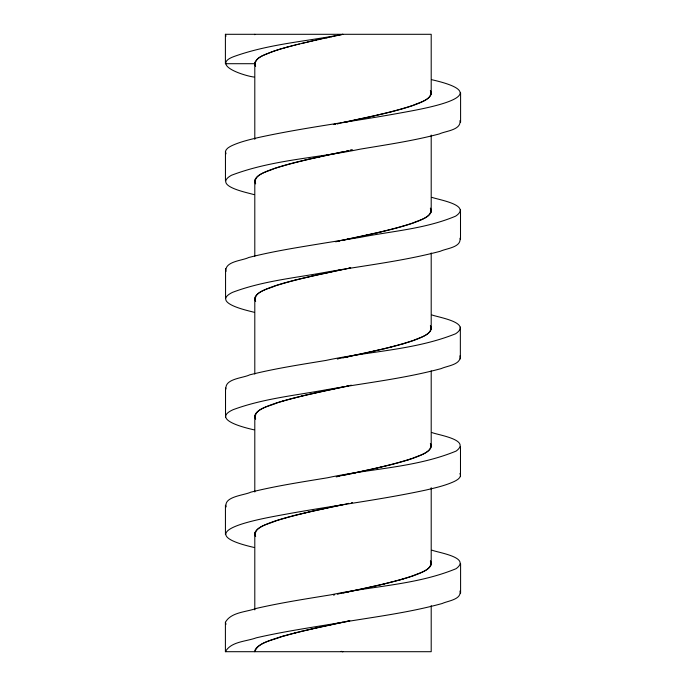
<?xml version="1.0" encoding="UTF-8"?>
<svg xmlns="http://www.w3.org/2000/svg" width="686" height="686" viewBox="0 0 686 686"><rect width="100%" height="100%" fill="white"/><g stroke="black" fill="none" stroke-linecap="round" stroke-linejoin="round"><path stroke-width="1.03" d="M255.552 66.148C252.688 58.07 264.564 55.197 269.932 52.573M431.202 605.609L431.202 651.7L225.402 651.7L225.402 622.296C231.053 612.023 246.283 612.161 256.298 608.413C280.994 602.737 306.05 598.878 331.046 594.805C372.455 585.998 416.608 584.995 456.139 568.668C471.591 557.349 437.848 552.65 431.974 550.163M225.402 651.7C231.053 641.427 246.283 641.564 256.298 637.817C281.552 632.012 307.191 628.093 332.753 623.934C369.265 617.546 406.352 613.361 442.178 603.517C447.812 600.842 461.729 599.607 459.989 590.998M255.646 66.148A92.267 19.019 1.4 0 1 255.201 65.333A92.267 19.105 0.9 0 1 254.918 64.518A92.087 19.105 0.4 0 1 254.806 63.704C256.993 55.952 266.794 54.245 273.32 51.347M431.974 79.765C500.729 95.405 424.866 108.482 401.799 112.701C354.173 121.499 305.982 127.15 258.648 137.474C249.593 139.635 240.409 141.728 231.919 145.638C229.013 147.027 223.739 149.874 226.011 153.81M459.989 120.59C461.309 130.143 445.677 130.923 439.332 133.933C413.289 140.836 386.578 144.729 360.047 149.179C317.404 158.054 272.393 159.615 231.371 175.307C212.206 186.12 247.552 192.534 254.026 194.635M226.191 506.877C223.43 496.484 244.602 495.275 250.75 492.179C276.089 485.902 301.926 481.992 327.651 477.748C370.114 468.521 415.536 467.818 456.139 451.071C471.591 439.752 437.848 435.044 431.974 432.557M254.026 547.437C182.519 531.033 267.051 517.776 288.703 513.685C334.451 505.419 380.687 499.811 426.152 490.001C435.61 487.763 445.205 485.628 454.081 481.563C456.987 480.174 462.261 477.327 459.989 473.391M270.207 52.47L274.52 50.936M273.62 51.244L275.746 50.532M274.82 50.841L277.007 50.121M276.055 50.43L278.627 49.615M277.324 50.018L279.622 49.306M278.953 49.512L280.977 48.895M279.957 49.203L282.358 48.492M281.663 48.697L284.124 47.977M282.709 48.389L285.573 47.574M284.484 47.874L286.679 47.265M285.942 47.471L288.171 46.854M287.048 47.163L290.075 46.348M288.549 46.751L291.233 46.039M290.847 46.142L296.018 44.813M292.022 45.833L292.802 45.628M293.205 45.533L294.397 45.225M295.203 45.019L308.357 41.855M296.832 44.607L297.655 44.41M298.487 44.204L299.319 43.998M301.42 43.484L302.697 43.184M303.564 42.978L306.162 42.361M307.474 42.06L309.249 41.649M308.803 41.752L311.032 41.246M311.933 41.04L314.651 40.423M310.587 41.34L312.833 40.834M313.742 40.628L316.478 40.02M316.023 40.122L318.321 39.608M317.858 39.711L321.099 38.999M320.173 39.196L323.912 38.382M323.44 38.485L331.484 36.752M325.79 37.979L327.685 37.567M339.15 35.115L331.012 36.855M333.396 124.543L335.317 124.132M337.229 123.729L339.15 123.317M346.85 151.083L348.771 150.671M350.683 150.268L352.604 149.857M335.317 241.729L337.229 241.326M348.771 268.277L350.683 267.866M348.771 385.875C324.65 391.14 300.305 395.702 276.69 403.025C269.812 406.395 253.168 408.419 255.552 418.949M337.229 476.521C362.577 470.896 388.276 466.334 412.972 458.154C418.966 455.221 433.209 452.649 430.448 443.448M348.771 621.079C325.979 626.009 303.032 630.451 280.634 637.002C272.008 640.707 258.519 641.796 254.798 651.7A91.65 19.019 -0.2 0 1 254.858 650.885A92.593 19.191 -0.7 0 1 255.081 650.071A92.79 19.165 -1.2 0 1 255.466 649.248A92.258 18.951 -1.8 0 1 256.032 648.433A91.813 18.719 -2.3 0 1 256.753 647.618A91.933 18.573 -2.8 0 1 257.636 646.795A92.027 18.385 -3.3 0 1 258.682 645.98A92.096 18.145 -3.8 0 1 259.891 645.166A92.267 17.896 -4.3 0 1 261.263 644.351A92.413 17.613 -4.8 0 1 262.789 643.528A92.353 17.253 -5.3 0 1 264.462 642.713A92.07 16.824 -5.8 0 1 266.288 641.899A92.01 16.404 -6.2 0 1 268.26 641.084A92.207 15.992 -6.6 0 1 270.37 640.261A92.233 15.521 -7.1 0 1 272.625 639.446A92.096 14.998 -7.5 0 1 275.017 638.632A92.113 14.466 -7.9 0 1 277.53 637.817M338.189 35.32L343 34.3C306.616 41.392 268.723 43.938 233.634 56.655C210.37 65.427 245.417 76.086 254.026 77.038M340.436 123.043C364.72 117.666 389.322 113.216 412.972 105.352C418.966 102.42 433.209 99.847 430.448 90.646M345.564 151.357C321.674 156.605 297.518 161.073 274.211 168.645C267.934 171.714 252.902 174.107 255.552 183.754M339.15 240.915C363.863 235.444 388.902 230.942 412.972 222.95C418.966 220.026 433.209 217.445 430.448 208.252M346.85 268.68C322.943 273.911 298.796 278.422 275.438 285.83C268.869 289.055 253.023 291.267 255.552 301.351M339.15 358.521C364.249 352.913 389.734 348.445 414.13 340.145C419.858 337.349 433.295 334.614 430.448 325.85M346.85 503.884C322.935 509.106 298.796 513.625 275.438 521.034C268.869 524.25 253.023 526.462 255.552 536.546M339.15 593.716C363.863 588.236 388.902 583.743 412.972 575.751C418.966 572.827 433.209 570.246 430.448 561.054M254.798 63.704L225.402 63.704L225.402 34.3L431.202 34.3L431.202 94.325M341.079 651.391L343 651.7L341.559 651.391M431.974 197.362C437.985 199.712 472.371 204.985 455.658 216.141C425.431 228.875 391.955 231.105 360.047 237.382L325.953 242.818C300.091 247.114 274.1 251.016 248.666 257.524C242.364 260.714 224.399 261.357 226.011 271.407M431.974 314.96C437.985 317.309 472.371 322.583 455.658 333.748C414.541 350.254 368.845 351.181 325.953 360.424C300.442 364.643 274.803 368.528 249.704 374.848C243.144 378.158 224.562 378.655 226.011 389.005M254.026 312.241C246.849 310.346 210.971 302.792 232.494 292.365C262.404 281.028 294.68 277.984 325.953 272.222C364.086 265.533 402.802 261.186 440.301 251.265C446.397 248.366 461.464 247.423 459.989 238.196M254.026 429.839C246.411 428.038 210.422 419.909 233.086 409.696C262.884 398.669 294.869 395.505 325.953 389.82C364.403 383.037 403.471 378.758 441.252 368.588C447.109 365.801 461.601 364.712 459.989 355.794M226.028 624.243L225.402 622.296M226.011 36.204L225.402 34.3M254.823 34.712L254.798 34.3A92.087 19.114 0.2 0 0 254.798 34.574M460.589 92.859L460.589 122.254M460.589 563.755L460.589 593.15M460.503 209.933L460.503 239.328M460.486 446.715L460.486 476.118M460.349 327.076L460.349 358.924M431.202 135.056L431.202 212.231M431.202 252.963L431.202 329.066M431.202 370.869L431.202 446.972M431.202 487.703L431.202 564.878M254.798 62.169L254.798 139.344M254.798 180.075L254.798 256.178M254.798 297.981L254.798 374.084M254.798 415.888L254.798 491.991M254.798 532.722L254.798 609.897M225.557 268.526L225.557 297.921M225.523 387.967L225.523 417.362M225.454 151.34L225.454 180.735M225.437 505.188L225.437 534.591M277.513 637.817A92.284 13.934 -8.3 0 1 280.171 636.994A92.276 13.343 -8.7 0 1 282.932 636.179M282.915 636.188A92.087 12.708 -9 0 1 285.813 635.365A92.078 12.074 -9.3 0 1 288.789 634.55A92.258 11.439 -9.7 0 1 291.876 633.727A92.258 10.753 -10 0 1 295.066 632.912M295.031 632.921A92.087 10.033 -10.2 0 1 298.341 632.098A92.087 9.321 -10.5 0 1 301.703 631.274M301.651 631.292A92.267 8.601 -10.7 0 1 305.141 630.46M305.09 630.477A92.267 7.838 -11 0 1 308.657 629.645M308.597 629.654A92.087 7.057 -11.2 0 1 312.241 628.822M312.164 628.839A92.087 6.277 -11.3 0 1 315.877 628.007M315.792 628.024A92.267 5.497 -11.5 0 1 319.573 627.193M319.47 627.21A92.267 4.691 -11.6 0 1 323.312 626.369M323.192 626.395A92.087 3.867 -11.7 0 1 327.093 625.555M326.939 625.589A92.087 3.044 -11.8 0 1 330.918 624.732M330.695 624.775A92.267 2.221 -11.9 0 1 334.768 623.908M334.434 623.977A92.267 1.389 -12 0 1 338.695 623.068M337.846 623.257A92.087 0.557 -12 0 1 342.974 622.168M349.8 620.71A92.267 1.115 -12 0 1 346.387 621.439M255.646 536.546A92.267 19.019 1.4 0 1 255.201 535.732A92.267 19.105 0.9 0 1 254.918 534.917A92.087 19.105 0.4 0 1 254.806 534.102A92.087 19.114 -0.2 0 1 254.858 533.279A92.267 19.122 -0.7 0 1 255.081 532.465A92.267 19.054 -1.2 0 1 255.466 531.65A92.087 18.916 -1.8 0 1 256.024 530.835A92.087 18.779 -2.3 0 1 256.753 530.012A92.267 18.633 -2.8 0 1 257.636 529.198A92.267 18.428 -3.3 0 1 258.682 528.383A92.087 18.145 -3.8 0 1 259.891 527.568A92.087 17.87 -4.3 0 1 261.263 526.745A92.267 17.587 -4.8 0 1 262.781 525.93A92.267 17.236 -5.3 0 1 264.462 525.116A92.087 16.824 -5.8 0 1 266.288 524.301A92.087 16.413 -6.2 0 1 268.26 523.478A92.267 16.001 -6.7 0 1 270.37 522.663A92.267 15.529 -7.1 0 1 272.625 521.849A92.087 14.998 -7.5 0 1 275.017 521.034A92.087 14.466 -7.9 0 1 277.53 520.211A92.267 13.934 -8.3 0 1 280.171 519.396A92.267 13.343 -8.7 0 1 282.932 518.582M282.906 518.59A92.087 12.708 -9 0 1 285.805 517.767M285.779 517.767A92.087 12.074 -9.3 0 1 288.789 516.944A92.267 11.439 -9.7 0 1 291.876 516.129A92.267 10.753 -10 0 1 295.066 515.315M295.031 515.323A92.087 10.033 -10.2 0 1 298.341 514.491A92.087 9.321 -10.5 0 1 301.703 513.677M301.651 513.685A92.267 8.601 -10.7 0 1 305.141 512.862M305.09 512.871A92.267 7.838 -11 0 1 308.657 512.039M308.597 512.056A92.087 7.057 -11.2 0 1 312.241 511.224M312.164 511.242A92.087 6.277 -11.3 0 1 315.877 510.41M315.792 510.427A92.267 5.497 -11.5 0 1 319.573 509.587M319.47 509.612A92.267 4.691 -11.6 0 1 323.312 508.772M323.192 508.798A92.087 3.867 -11.7 0 1 327.093 507.949M326.939 507.983A92.087 3.044 -11.8 0 1 330.918 507.134M330.695 507.177A92.267 2.221 -11.9 0 1 334.768 506.302M334.434 506.379A92.267 1.389 -12 0 1 338.695 505.471M337.838 505.651A92.087 0.557 -12 0 1 342.974 504.562M348.668 503.353A92.267 1.115 -12 0 1 347.528 503.593M352.527 502.529A92.267 1.947 -11.9 0 1 351.335 502.787M255.646 418.949A92.267 19.019 1.4 0 1 255.201 418.134A92.267 19.105 0.9 0 1 254.918 417.32A92.087 19.105 0.4 0 1 254.806 416.496A92.087 19.114 -0.2 0 1 254.858 415.682A92.267 19.122 -0.7 0 1 255.081 414.867A92.267 19.054 -1.2 0 1 255.466 414.052A92.087 18.916 -1.8 0 1 256.024 413.229A92.087 18.779 -2.3 0 1 256.753 412.415A92.267 18.633 -2.8 0 1 257.636 411.6A92.267 18.428 -3.3 0 1 258.682 410.785A92.087 18.145 -3.8 0 1 259.891 409.962A92.087 17.87 -4.3 0 1 261.263 409.148A92.267 17.587 -4.8 0 1 262.781 408.333A92.267 17.236 -5.3 0 1 264.462 407.518A92.087 16.824 -5.8 0 1 266.288 406.695A92.087 16.413 -6.2 0 1 268.26 405.88A92.267 16.001 -6.7 0 1 270.37 405.066A92.267 15.529 -7.1 0 1 272.625 404.251A92.087 14.998 -7.5 0 1 275.017 403.428A92.087 14.466 -7.9 0 1 277.53 402.613A92.267 13.934 -8.3 0 1 280.171 401.799A92.267 13.343 -8.7 0 1 282.932 400.984M282.906 400.984A92.087 12.708 -9 0 1 285.805 400.161A92.087 12.074 -9.3 0 1 288.789 399.346A92.267 11.439 -9.7 0 1 291.876 398.532A92.267 10.753 -10 0 1 295.066 397.709M295.031 397.726A92.087 10.033 -10.2 0 1 298.341 396.894A92.087 9.321 -10.5 0 1 301.703 396.079M301.651 396.088A92.267 8.601 -10.7 0 1 305.141 395.265M305.09 395.273A92.267 7.838 -11 0 1 308.657 394.441M308.597 394.459A92.087 7.057 -11.2 0 1 312.241 393.627M312.164 393.644A92.087 6.277 -11.3 0 1 315.877 392.804M315.792 392.829A92.267 5.497 -11.5 0 1 319.573 391.989M319.47 392.015A92.267 4.691 -11.6 0 1 323.312 391.174M323.192 391.2A92.087 3.867 -11.7 0 1 327.093 390.351M326.939 390.385A92.087 3.044 -11.8 0 1 330.918 389.528M330.695 389.579A92.267 2.221 -11.9 0 1 334.768 388.705M334.434 388.782A92.267 1.389 -12 0 1 338.695 387.873M337.838 388.053A92.087 0.557 -12 0 1 342.974 386.964M347.528 385.995A92.267 1.115 -12 0 1 346.387 386.235M351.335 385.189A92.267 1.947 -11.9 0 1 350.143 385.438M255.646 301.351A92.267 19.019 1.4 0 1 255.201 300.537A92.267 19.105 0.9 0 1 254.918 299.713A92.087 19.105 0.4 0 1 254.806 298.899A92.087 19.114 -0.2 0 1 254.858 298.084A92.267 19.122 -0.7 0 1 255.081 297.27A92.267 19.054 -1.2 0 1 255.466 296.446A92.087 18.916 -1.8 0 1 256.024 295.632A92.087 18.779 -2.3 0 1 256.753 294.817A92.267 18.633 -2.8 0 1 257.636 294.002A92.267 18.428 -3.3 0 1 258.682 293.179A92.087 18.145 -3.8 0 1 259.891 292.365A92.087 17.87 -4.3 0 1 261.263 291.55A92.267 17.587 -4.8 0 1 262.781 290.735A92.267 17.236 -5.3 0 1 264.462 289.912A92.087 16.824 -5.8 0 1 266.288 289.098A92.087 16.413 -6.2 0 1 268.26 288.283A92.267 16.001 -6.7 0 1 270.37 287.468A92.267 15.529 -7.1 0 1 272.625 286.645A92.087 14.998 -7.5 0 1 275.017 285.83A92.087 14.466 -7.9 0 1 277.53 285.016A92.267 13.934 -8.3 0 1 280.171 284.201A92.267 13.343 -8.7 0 1 282.932 283.378M282.906 283.387A92.087 12.708 -9 0 1 285.805 282.563A92.087 12.074 -9.3 0 1 288.789 281.749A92.267 11.439 -9.7 0 1 291.876 280.926A92.267 10.753 -10 0 1 295.066 280.111M295.031 280.12A92.087 10.033 -10.2 0 1 298.341 279.296A92.087 9.321 -10.5 0 1 301.703 278.482M301.651 278.49A92.267 8.601 -10.7 0 1 305.141 277.659M305.09 277.676A92.267 7.838 -11 0 1 308.657 276.844M308.597 276.861A92.087 7.057 -11.2 0 1 312.241 276.029M312.164 276.038A92.087 6.277 -11.3 0 1 315.877 275.206M315.792 275.223A92.267 5.497 -11.5 0 1 319.573 274.391M319.47 274.409A92.267 4.691 -11.6 0 1 323.312 273.568M323.192 273.594A92.087 3.867 -11.7 0 1 327.093 272.754M326.939 272.788A92.087 3.044 -11.8 0 1 330.918 271.93M330.695 271.973A92.267 2.221 -11.9 0 1 334.768 271.107M334.434 271.176A92.267 1.389 -12 0 1 338.695 270.275M337.838 270.455A92.087 0.557 -12 0 1 342.974 269.366M349.8 267.909A92.267 1.115 -12 0 1 348.668 268.157M255.646 183.754A92.267 19.019 1.4 0 1 255.201 182.93A92.267 19.105 0.9 0 1 254.918 182.116A92.087 19.105 0.4 0 1 254.806 181.301A92.087 19.114 -0.2 0 1 254.858 180.487A92.267 19.122 -0.7 0 1 255.081 179.663A92.267 19.054 -1.2 0 1 255.466 178.849A92.087 18.916 -1.8 0 1 256.024 178.034A92.087 18.779 -2.3 0 1 256.753 177.22A92.267 18.633 -2.8 0 1 257.636 176.396A92.267 18.428 -3.3 0 1 258.682 175.582A92.087 18.145 -3.8 0 1 259.891 174.767A92.087 17.87 -4.3 0 1 261.263 173.952A92.267 17.587 -4.8 0 1 262.781 173.129A92.267 17.236 -5.3 0 1 264.462 172.315A92.087 16.824 -5.8 0 1 266.288 171.5A92.087 16.413 -6.2 0 1 268.26 170.685A92.267 16.001 -6.7 0 1 270.37 169.862A92.267 15.529 -7.1 0 1 272.625 169.048A92.087 14.998 -7.5 0 1 275.017 168.233A92.087 14.466 -7.9 0 1 277.53 167.41A92.267 13.934 -8.3 0 1 280.171 166.595A92.267 13.343 -8.7 0 1 282.932 165.78M282.906 165.789A92.087 12.708 -9 0 1 285.805 164.966A92.087 12.074 -9.3 0 1 288.789 164.143A92.267 11.439 -9.7 0 1 291.876 163.328A92.267 10.753 -10 0 1 295.066 162.513M295.031 162.522A92.087 10.033 -10.2 0 1 298.341 161.699A92.087 9.321 -10.5 0 1 301.703 160.876M301.651 160.893A92.267 8.601 -10.7 0 1 305.141 160.061M305.09 160.07A92.267 7.838 -11 0 1 308.657 159.246M308.597 159.255A92.087 7.057 -11.2 0 1 312.241 158.423M312.164 158.44A92.087 6.277 -11.3 0 1 315.877 157.609M315.792 157.626A92.267 5.497 -11.5 0 1 319.573 156.794M319.47 156.811A92.267 4.691 -11.6 0 1 323.312 155.971M323.192 155.996A92.087 3.867 -11.7 0 1 327.093 155.156M326.939 155.182A92.087 3.044 -11.8 0 1 330.918 154.333M330.695 154.376A92.267 2.221 -11.9 0 1 334.768 153.51M334.434 153.578A92.267 1.389 -12 0 1 338.695 152.669M337.838 152.849A92.087 0.557 -12 0 1 342.974 151.76M348.668 150.551A92.267 1.115 -12 0 1 346.387 151.04M351.335 149.985A92.267 1.947 -11.9 0 1 350.143 150.243M430.354 90.646A92.267 19.019 1.4 0 1 430.799 91.47A92.267 19.105 0.9 0 1 431.082 92.284A92.087 19.105 0.4 0 1 431.194 93.099A92.087 19.114 -0.2 0 1 431.142 93.913A92.267 19.122 -0.7 0 1 430.919 94.737A92.267 19.054 -1.2 0 1 430.534 95.551A92.087 18.916 -1.8 0 1 429.976 96.366A92.087 18.779 -2.3 0 1 429.247 97.18A92.267 18.633 -2.8 0 1 428.364 98.004A92.267 18.428 -3.3 0 1 427.318 98.818A92.087 18.145 -3.8 0 1 426.109 99.633A92.087 17.87 -4.3 0 1 424.737 100.448A92.267 17.587 -4.8 0 1 423.219 101.271A92.267 17.236 -5.3 0 1 421.538 102.085A92.087 16.824 -5.8 0 1 419.712 102.9A92.087 16.413 -6.2 0 1 417.74 103.715A92.267 16.001 -6.7 0 1 415.63 104.538A92.267 15.529 -7.1 0 1 413.375 105.352A92.087 14.998 -7.5 0 1 410.983 106.167A92.087 14.466 -7.9 0 1 408.47 106.99A92.267 13.934 -8.3 0 1 405.829 107.805A92.267 13.343 -8.7 0 1 403.068 108.62M403.094 108.611A92.087 12.708 -9 0 1 400.195 109.434A92.087 12.074 -9.3 0 1 397.211 110.257A92.267 11.439 -9.7 0 1 394.124 111.072A92.267 10.753 -10 0 1 390.934 111.887M390.969 111.878A92.087 10.033 -10.2 0 1 387.659 112.701A92.087 9.321 -10.5 0 1 384.297 113.524M384.349 113.507A92.267 8.601 -10.7 0 1 380.859 114.339M380.91 114.33A92.267 7.838 -11 0 1 377.343 115.154M377.403 115.145A92.087 7.057 -11.2 0 1 373.759 115.977M373.836 115.96A92.087 6.277 -11.3 0 1 370.123 116.791M370.208 116.774A92.267 5.497 -11.5 0 1 366.427 117.606M366.53 117.589A92.267 4.691 -11.6 0 1 362.688 118.429M362.808 118.404A92.087 3.867 -11.7 0 1 358.907 119.244M359.061 119.218A92.087 3.044 -11.8 0 1 355.082 120.067M355.305 120.024A92.267 2.221 -11.9 0 1 351.232 120.89M351.566 120.822A92.267 1.389 -12 0 1 347.305 121.731M348.162 121.551A92.087 0.557 -12 0 1 343.026 122.64M337.332 123.849A92.267 1.115 -12 0 1 339.613 123.36M334.665 124.415A92.267 1.947 -11.9 0 1 335.857 124.157M430.354 208.252A92.267 19.019 1.4 0 1 430.799 209.067A92.267 19.105 0.9 0 1 431.082 209.882A92.087 19.105 0.4 0 1 431.194 210.696A92.087 19.114 -0.2 0 1 431.142 211.52A92.267 19.122 -0.7 0 1 430.919 212.334A92.267 19.054 -1.2 0 1 430.534 213.149A92.087 18.916 -1.8 0 1 429.976 213.963A92.087 18.779 -2.3 0 1 429.247 214.787A92.267 18.633 -2.8 0 1 428.364 215.601A92.267 18.428 -3.3 0 1 427.318 216.416A92.087 18.145 -3.8 0 1 426.109 217.23A92.087 17.87 -4.3 0 1 424.737 218.054A92.267 17.587 -4.8 0 1 423.219 218.868A92.267 17.236 -5.3 0 1 421.538 219.683A92.087 16.824 -5.8 0 1 419.712 220.498A92.087 16.413 -6.2 0 1 417.74 221.321A92.267 16.001 -6.7 0 1 415.63 222.135A92.267 15.529 -7.1 0 1 413.375 222.95A92.087 14.998 -7.5 0 1 410.983 223.773A92.087 14.466 -7.9 0 1 408.47 224.588A92.267 13.934 -8.3 0 1 405.829 225.402A92.267 13.343 -8.7 0 1 403.068 226.217M403.094 226.217A92.087 12.708 -9 0 1 400.195 227.04A92.087 12.074 -9.3 0 1 397.211 227.855A92.267 11.439 -9.7 0 1 394.124 228.67A92.267 10.753 -10 0 1 390.934 229.484M390.969 229.476A92.087 10.033 -10.2 0 1 387.659 230.307A92.087 9.321 -10.5 0 1 384.297 231.122M384.349 231.113A92.267 8.601 -10.7 0 1 380.859 231.937M380.91 231.928A92.267 7.838 -11 0 1 377.343 232.76M377.403 232.743A92.087 7.057 -11.2 0 1 373.759 233.574M373.836 233.557A92.087 6.277 -11.3 0 1 370.123 234.389M370.208 234.372A92.267 5.497 -11.5 0 1 366.427 235.212M366.53 235.187A92.267 4.691 -11.6 0 1 362.688 236.027M362.808 236.001A92.087 3.867 -11.7 0 1 358.907 236.85M359.061 236.816A92.087 3.044 -11.8 0 1 355.082 237.673M355.305 237.622A92.267 2.221 -11.9 0 1 351.232 238.496M351.566 238.419A92.267 1.389 -12 0 1 347.305 239.328M348.162 239.148A92.087 0.557 -12 0 1 343.026 240.237M336.2 241.686A92.267 1.115 -12 0 1 339.613 240.966M430.354 325.85A92.267 19.019 1.4 0 1 430.799 326.665A92.267 19.105 0.9 0 1 431.082 327.479A92.087 19.105 0.4 0 1 431.194 328.302A92.087 19.114 -0.2 0 1 431.142 329.117A92.267 19.122 -0.7 0 1 430.919 329.932A92.267 19.054 -1.2 0 1 430.534 330.746A92.087 18.916 -1.8 0 1 429.976 331.57A92.087 18.779 -2.3 0 1 429.247 332.384A92.267 18.633 -2.8 0 1 428.364 333.199A92.267 18.428 -3.3 0 1 427.318 334.013A92.087 18.145 -3.8 0 1 426.109 334.837A92.087 17.87 -4.3 0 1 424.737 335.651A92.267 17.587 -4.8 0 1 423.219 336.466A92.267 17.236 -5.3 0 1 421.538 337.289A92.087 16.824 -5.8 0 1 419.712 338.104A92.087 16.413 -6.2 0 1 417.74 338.918A92.267 16.001 -6.7 0 1 415.63 339.733A92.267 15.529 -7.1 0 1 413.375 340.556A92.087 14.998 -7.5 0 1 410.983 341.371A92.087 14.466 -7.9 0 1 408.47 342.185A92.267 13.934 -8.3 0 1 405.829 343A92.267 13.343 -8.7 0 1 403.068 343.823M403.094 343.815A92.087 12.708 -9 0 1 400.195 344.638A92.087 12.074 -9.3 0 1 397.211 345.452A92.267 11.439 -9.7 0 1 394.124 346.267M394.158 346.259A92.267 10.753 -10 0 1 390.934 347.09M390.969 347.082A92.087 10.033 -10.2 0 1 387.659 347.905A92.087 9.321 -10.5 0 1 384.297 348.72M384.349 348.711A92.267 8.601 -10.7 0 1 380.859 349.543M380.91 349.526A92.267 7.838 -11 0 1 377.343 350.357M377.403 350.34A92.087 7.057 -11.2 0 1 373.759 351.172M373.836 351.155A92.087 6.277 -11.3 0 1 370.123 351.995M370.208 351.969A92.267 5.497 -11.5 0 1 366.427 352.81M366.53 352.784A92.267 4.691 -11.6 0 1 362.688 353.633M362.808 353.599A92.087 3.867 -11.7 0 1 358.907 354.448M359.061 354.413A92.087 3.044 -11.8 0 1 355.082 355.271M355.305 355.219A92.267 2.221 -11.9 0 1 351.232 356.094M351.566 356.025A92.267 1.389 -12 0 1 347.305 356.926M348.162 356.746A92.087 0.557 -12 0 1 343.026 357.835M430.354 443.448A92.267 19.019 1.4 0 1 430.799 444.262A92.267 19.105 0.9 0 1 431.082 445.085A92.087 19.105 0.4 0 1 431.194 445.9A92.087 19.114 -0.2 0 1 431.142 446.715A92.267 19.122 -0.7 0 1 430.919 447.538A92.267 19.054 -1.2 0 1 430.534 448.352A92.087 18.916 -1.8 0 1 429.976 449.167A92.087 18.779 -2.3 0 1 429.247 449.982A92.267 18.633 -2.8 0 1 428.364 450.805A92.267 18.428 -3.3 0 1 427.318 451.62A92.087 18.145 -3.8 0 1 426.109 452.434A92.087 17.87 -4.3 0 1 424.737 453.249A92.267 17.587 -4.8 0 1 423.219 454.072A92.267 17.236 -5.3 0 1 421.538 454.887A92.087 16.824 -5.8 0 1 419.712 455.701A92.087 16.413 -6.2 0 1 417.74 456.516A92.267 16.001 -6.7 0 1 415.63 457.339A92.267 15.529 -7.1 0 1 413.375 458.154A92.087 14.998 -7.5 0 1 410.983 458.968A92.087 14.466 -7.9 0 1 408.47 459.783M408.487 459.783A92.267 13.934 -8.3 0 1 405.829 460.606A92.267 13.343 -8.7 0 1 403.068 461.421M403.094 461.412A92.087 12.708 -9 0 1 400.195 462.235A92.087 12.074 -9.3 0 1 397.211 463.05A92.267 11.439 -9.7 0 1 394.124 463.873A92.267 10.753 -10 0 1 390.934 464.688M390.969 464.679A92.087 10.033 -10.2 0 1 387.659 465.502A92.087 9.321 -10.5 0 1 384.297 466.326M384.349 466.308A92.267 8.601 -10.7 0 1 380.859 467.14M380.91 467.123A92.267 7.838 -11 0 1 377.343 467.955M377.403 467.946A92.087 7.057 -11.2 0 1 373.759 468.778M373.836 468.761A92.087 6.277 -11.3 0 1 370.123 469.593M370.208 469.576A92.267 5.497 -11.5 0 1 366.427 470.407M366.53 470.39A92.267 4.691 -11.6 0 1 362.688 471.231M362.808 471.205A92.087 3.867 -11.7 0 1 358.907 472.045M359.061 472.011A92.087 3.044 -11.8 0 1 355.082 472.868M355.305 472.825A92.267 2.221 -11.9 0 1 351.232 473.692M351.566 473.623A92.267 1.389 -12 0 1 347.305 474.532M348.162 474.343A92.087 0.557 -12 0 1 343.026 475.432M336.2 476.89A92.267 1.115 -12 0 1 339.613 476.161M430.354 561.054A92.267 19.019 1.4 0 1 430.799 561.868A92.267 19.105 0.9 0 1 431.082 562.683A92.087 19.105 0.4 0 1 431.194 563.498A92.087 19.114 -0.2 0 1 431.142 564.321A92.267 19.122 -0.7 0 1 430.919 565.135A92.267 19.054 -1.2 0 1 430.534 565.95A92.087 18.916 -1.8 0 1 429.976 566.765A92.087 18.779 -2.3 0 1 429.247 567.588A92.267 18.633 -2.8 0 1 428.364 568.402A92.267 18.428 -3.3 0 1 427.318 569.217A92.087 18.145 -3.8 0 1 426.109 570.032A92.087 17.87 -4.3 0 1 424.737 570.855A92.267 17.587 -4.8 0 1 423.219 571.67A92.267 17.236 -5.3 0 1 421.538 572.484A92.087 16.824 -5.8 0 1 419.712 573.299A92.087 16.413 -6.2 0 1 417.74 574.122A92.267 16.001 -6.7 0 1 415.63 574.937A92.267 15.529 -7.1 0 1 413.375 575.751A92.087 14.998 -7.5 0 1 410.983 576.566A92.087 14.466 -7.9 0 1 408.47 577.389A92.267 13.934 -8.3 0 1 405.829 578.204A92.267 13.343 -8.7 0 1 403.068 579.018M403.094 579.01A92.087 12.708 -9 0 1 400.195 579.833M400.221 579.833A92.087 12.074 -9.3 0 1 397.211 580.656A92.267 11.439 -9.7 0 1 394.124 581.471A92.267 10.753 -10 0 1 390.934 582.285M390.969 582.277A92.087 10.033 -10.2 0 1 387.659 583.109A92.087 9.321 -10.5 0 1 384.297 583.923M384.349 583.915A92.267 8.601 -10.7 0 1 380.859 584.738M380.91 584.729A92.267 7.838 -11 0 1 377.343 585.561M377.403 585.544A92.087 7.057 -11.2 0 1 373.759 586.376M373.836 586.358A92.087 6.277 -11.3 0 1 370.123 587.19M370.208 587.173A92.267 5.497 -11.5 0 1 366.427 588.013M366.53 587.988A92.267 4.691 -11.6 0 1 362.688 588.828M362.808 588.802A92.087 3.867 -11.7 0 1 358.907 589.651M359.061 589.617A92.087 3.044 -11.8 0 1 355.082 590.466M355.305 590.423A92.267 2.221 -11.9 0 1 351.232 591.298M351.566 591.221A92.267 1.389 -12 0 1 347.305 592.129M348.162 591.949A92.087 0.557 -12 0 1 343.026 593.038M337.332 359.044A92.267 1.115 -12 0 1 338.472 358.804M337.332 594.248A92.267 1.115 -12 0 1 338.472 594.007M333.473 595.071A92.267 1.947 -11.9 0 1 334.665 594.813"/></g></svg>
